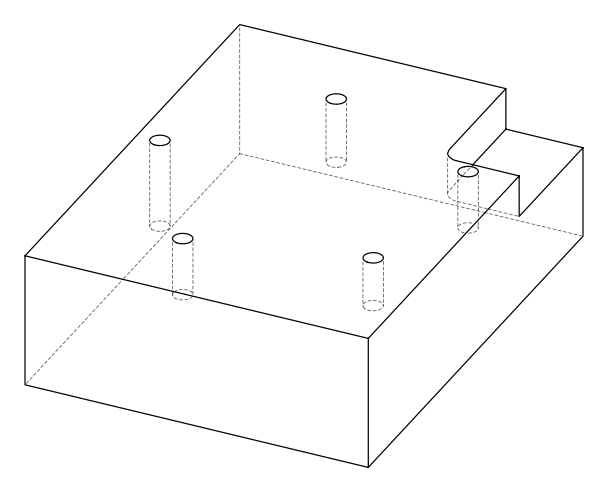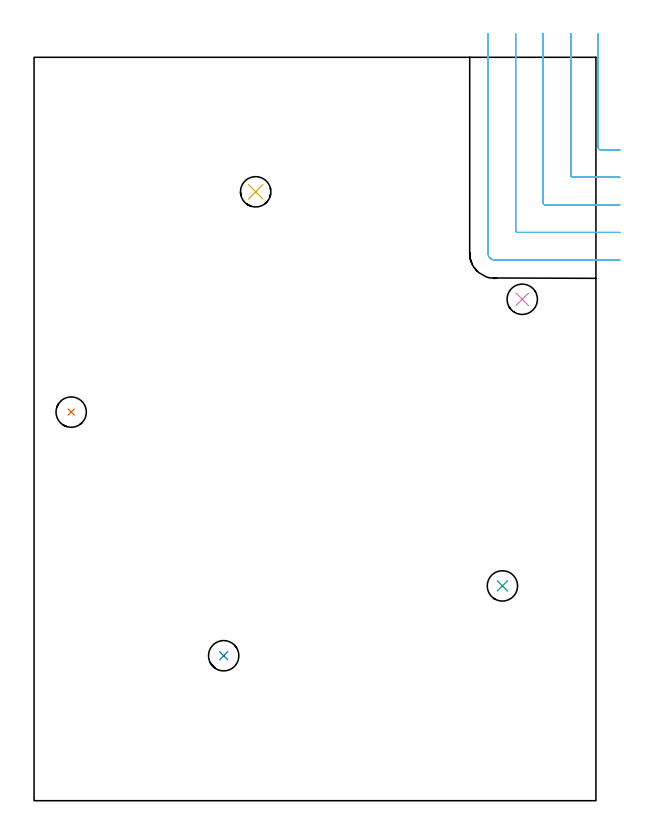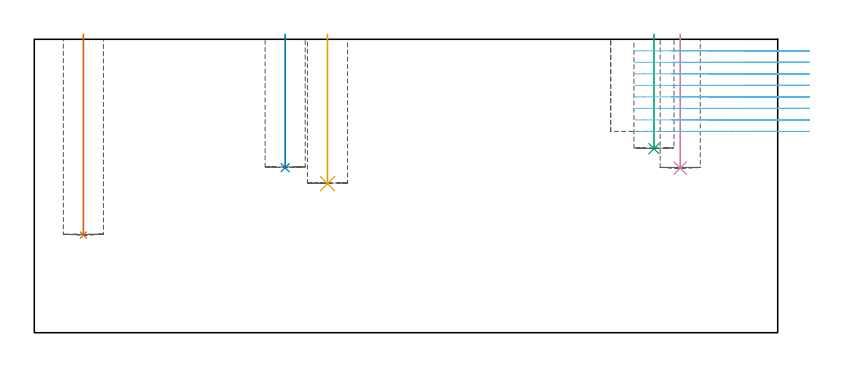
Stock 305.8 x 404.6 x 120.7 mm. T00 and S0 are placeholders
(PLAN: 6 operations, 1 tool changes, 13.1 min)
(1 INDEXABLE_INSERT_DRILL_BLIND_HOLE_FROM_SOLID | STEP1POCKET | NXT0302_004 | 0.33 min | 17140 mm3)
(2 INDEXABLE_INSERT_DRILL_BLIND_HOLE_FROM_SOLID_1 | STEP1POCKET_1 | NXT0302_004 | 0.22 min | 11227 mm3)
(3 INDEXABLE_INSERT_DRILL_BLIND_HOLE_FROM_SOLID_2 | STEP1POCKET_2 | NXT0302_004 | 0.19 min | 9563 mm3)
(4 INDEXABLE_INSERT_DRILL_BLIND_HOLE_FROM_SOLID_3 | STEP1POCKET_3 | NXT0302_004 | 0.22 min | 11268 mm3)
(5 INDEXABLE_INSERT_DRILL_BLIND_HOLE_FROM_SOLID_4 | STEP1POCKET_4 | NXT0302_004 | 0.25 min | 12634 mm3)
(6 MILL_CORNER_NOTCH_RECTANGULAR | CORNER_NOTCH_RECTANGULAR | UGT0201_094 | Follow Part, ap 5, ae 75% | 11.88 min | 311742 mm3)
(TOOL NXT0302_004 | Index. Insert Drill 16.5mm [880-D1650L20-05] | D16.5 PA176 FL83 Z2)
(TOOL UGT0201_094 | End mill 20 mm | D20 FL38 Z4)
(OP 1 INDEXABLE_INSERT_DRILL_BLIND_HOLE_FROM_SOLID)
G17 G21 G94 G90
T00 M6
G54
G17 G0 G90 X20.2 Y211.5 S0 M3
G43 Z130.7 H1
G94 G81 G98 Z40.2 F250. R122.7
G80
M5
M2
(OP 2 INDEXABLE_INSERT_DRILL_BLIND_HOLE_FROM_SOLID_1)
G17 G21 G94 G90
T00 M6
G54
G17 G0 G90 X103.2 Y78.9 S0 M3
G43 Z130.7 H1
G94 G81 G98 Z67.9 F250. R122.7
G80
M5
M2
(OP 3 INDEXABLE_INSERT_DRILL_BLIND_HOLE_FROM_SOLID_2)
G17 G21 G94 G90
T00 M6
G54
G17 G0 G90 X254.9 Y116.9 S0 M3
G43 Z130.7 H1
G94 G81 G98 Z75.7 F250. R122.7
G80
M5
M2
(OP 4 INDEXABLE_INSERT_DRILL_BLIND_HOLE_FROM_SOLID_3)
G17 G21 G94 G90
T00 M6
G54
G17 G0 G90 X265.7 Y272.9 S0 M3
G43 Z130.7 H1
G94 G81 G98 Z67.7 F250. R122.7
G80
M5
M2
(OP 5 INDEXABLE_INSERT_DRILL_BLIND_HOLE_FROM_SOLID_4)
G17 G21 G94 G90
T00 M6
G54
G17 G0 G90 X120.6 Y331.4 S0 M3
G43 Z130.7 H1
G94 G81 G98 Z61.3 F250. R122.7
G80
M5
M2
(OP 6 MILL_CORNER_NOTCH_RECTANGULAR)
G17 G21 G94 G90
T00 M6
G54
G17 G0 G90 X307.1 Y417.515 S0 M3
G43 Z130.7 H0
Z115.962
G94 G1 Y414.515 F250.
Y355.294 F500.
G3 X308.094 Y354.3 R1.
G1 X315.8
X318.8 F250.
G0 Z130.7
X292.1 Y417.6
Z115.962
G1 Y414.6
Y340.294 F500.
G3 X293.094 Y339.3 R1.
G1 X315.8
X318.8 F250.
G0 Z130.7
X277.1 Y417.6
Z115.962
G1 Y414.6
Y325.295 F500.
G3 X278.095 Y324.3 R1.
G1 X315.8
X318.8 F250.
G0 Z130.7
X262.1 Y417.6
Z115.962
G1 Y414.6
Y310.295 F500.
G3 X263.095 Y309.3 R1.
G1 X315.8
X318.8 F250.
G0 Z130.7
X247.1 Y417.6
Z115.962
G1 Y414.6
Y297.9 F500.
G3 X250.7 Y294.3 R3.6
G1 X315.8
X318.8 F250.
G0 Z130.7
X307.1 Y417.515
Z111.225
G1 Y414.515
Y355.294 F500.
G3 X308.094 Y354.3 R1.
G1 X315.8
X318.8 F250.
G0 Z130.7
X292.1 Y417.6
Z111.225
G1 Y414.6
Y340.294 F500.
G3 X293.094 Y339.3 R1.
G1 X315.8
X318.8 F250.
G0 Z130.7
X277.1 Y417.6
Z111.225
G1 Y414.6
Y325.295 F500.
G3 X278.095 Y324.3 R1.
G1 X315.8
X318.8 F250.
G0 Z130.7
X262.1 Y417.6
Z111.225
G1 Y414.6
Y310.295 F500.
G3 X263.095 Y309.3 R1.
G1 X315.8
X318.8 F250.
G0 Z130.7
X247.1 Y417.6
Z111.225
G1 Y414.6
Y297.9 F500.
G3 X250.7 Y294.3 R3.6
G1 X315.8
X318.8 F250.
G0 Z130.7
X307.1 Y417.515
Z106.487
G1 Y414.515
Y355.294 F500.
G3 X308.094 Y354.3 R1.
G1 X315.8
X318.8 F250.
G0 Z130.7
X292.1 Y417.6
Z106.487
G1 Y414.6
Y340.294 F500.
G3 X293.094 Y339.3 R1.
G1 X315.8
X318.8 F250.
G0 Z130.7
X277.1 Y417.6
Z106.487
G1 Y414.6
Y325.295 F500.
G3 X278.095 Y324.3 R1.
G1 X315.8
X318.8 F250.
G0 Z130.7
X262.1 Y417.6
Z106.487
G1 Y414.6
Y310.295 F500.
G3 X263.095 Y309.3 R1.
G1 X315.8
X318.8 F250.
G0 Z130.7
X247.1 Y417.6
Z106.487
G1 Y414.6
Y297.9 F500.
G3 X250.7 Y294.3 R3.6
G1 X315.8
X318.8 F250.
G0 Z130.7
X307.1 Y417.515
Z101.75
G1 Y414.515
Y355.294 F500.
G3 X308.094 Y354.3 R1.
G1 X315.8
X318.8 F250.
G0 Z130.7
X292.1 Y417.6
Z101.75
G1 Y414.6
Y340.294 F500.
G3 X293.094 Y339.3 R1.
G1 X315.8
X318.8 F250.
G0 Z130.7
X277.1 Y417.6
Z101.75
G1 Y414.6
Y325.295 F500.
G3 X278.095 Y324.3 R1.
G1 X315.8
X318.8 F250.
G0 Z130.7
X262.1 Y417.6
Z101.75
G1 Y414.6
Y310.295 F500.
G3 X263.095 Y309.3 R1.
G1 X315.8
X318.8 F250.
G0 Z130.7
X247.1 Y417.6
Z101.75
G1 Y414.6
Y297.9 F500.
G3 X250.7 Y294.3 R3.6
G1 X315.8
X318.8 F250.
G0 Z130.7
X307.1 Y417.515
Z97.012
G1 Y414.515
Y355.294 F500.
G3 X308.094 Y354.3 R1.
G1 X315.8
X318.8 F250.
G0 Z130.7
X292.1 Y417.6
Z97.012
G1 Y414.6
Y340.294 F500.
G3 X293.094 Y339.3 R1.
G1 X315.8
X318.8 F250.
G0 Z130.7
X277.1 Y417.6
Z97.012
G1 Y414.6
Y325.295 F500.
G3 X278.095 Y324.3 R1.
G1 X315.8
X318.8 F250.
G0 Z130.7
X262.1 Y417.6
Z97.012
G1 Y414.6
Y310.295 F500.
G3 X263.095 Y309.3 R1.
G1 X315.8
X318.8 F250.
G0 Z130.7
X247.1 Y417.6
Z97.012
G1 Y414.6
Y297.9 F500.
G3 X250.7 Y294.3 R3.6
G1 X315.8
X318.8 F250.
G0 Z130.7
X307.1 Y417.515
Z92.275
G1 Y414.515
Y355.294 F500.
G3 X308.094 Y354.3 R1.
G1 X315.8
X318.8 F250.
G0 Z130.7
X292.1 Y417.6
Z92.275
G1 Y414.6
Y340.294 F500.
G3 X293.094 Y339.3 R1.
G1 X315.8
X318.8 F250.
G0 Z130.7
X277.1 Y417.6
Z92.275
G1 Y414.6
Y325.295 F500.
G3 X278.095 Y324.3 R1.
G1 X315.8
X318.8 F250.
G0 Z130.7
X262.1 Y417.6
Z92.275
G1 Y414.6
Y310.295 F500.
G3 X263.095 Y309.3 R1.
G1 X315.8
X318.8 F250.
G0 Z130.7
X247.1 Y417.6
Z92.275
G1 Y414.6
Y297.9 F500.
G3 X250.7 Y294.3 R3.6
G1 X315.8
X318.8 F250.
G0 Z130.7
X307.1 Y417.515
Z87.537
G1 Y414.515
Y355.294 F500.
G3 X308.094 Y354.3 R1.
G1 X315.8
X318.8 F250.
G0 Z130.7
X292.1 Y417.6
Z87.537
G1 Y414.6
Y340.294 F500.
G3 X293.094 Y339.3 R1.
G1 X315.8
X318.8 F250.
G0 Z130.7
X277.1 Y417.6
Z87.537
G1 Y414.6
Y325.295 F500.
G3 X278.095 Y324.3 R1.
G1 X315.8
X318.8 F250.
G0 Z130.7
X262.1 Y417.6
Z87.537
G1 Y414.6
Y310.295 F500.
G3 X263.095 Y309.3 R1.
G1 X315.8
X318.8 F250.
G0 Z130.7
X247.1 Y417.6
Z87.537
G1 Y414.6
Y297.9 F500.
G3 X250.7 Y294.3 R3.6
G1 X315.8
X318.8 F250.
G0 Z130.7
X307.1 Y417.515
Z82.8
G1 Y414.515
Y355.294 F500.
G3 X308.094 Y354.3 R1.
G1 X315.8
X318.8 F250.
G0 Z130.7
X292.1 Y417.6
Z82.8
G1 Y414.6
Y340.294 F500.
G3 X293.094 Y339.3 R1.
G1 X315.8
X318.8 F250.
G0 Z130.7
X277.1 Y417.6
Z82.8
G1 Y414.6
Y325.295 F500.
G3 X278.095 Y324.3 R1.
G1 X315.8
X318.8 F250.
G0 Z130.7
X262.1 Y417.6
Z82.8
G1 Y414.6
Y310.295 F500.
G3 X263.095 Y309.3 R1.
G1 X315.8
X318.8 F250.
G0 Z130.7
X247.1 Y417.6
Z82.8
G1 Y414.6
Y297.9 F500.
G3 X250.7 Y294.3 R3.6
G1 X315.8
X318.8 F250.
G0 Z130.7
M5
M2
